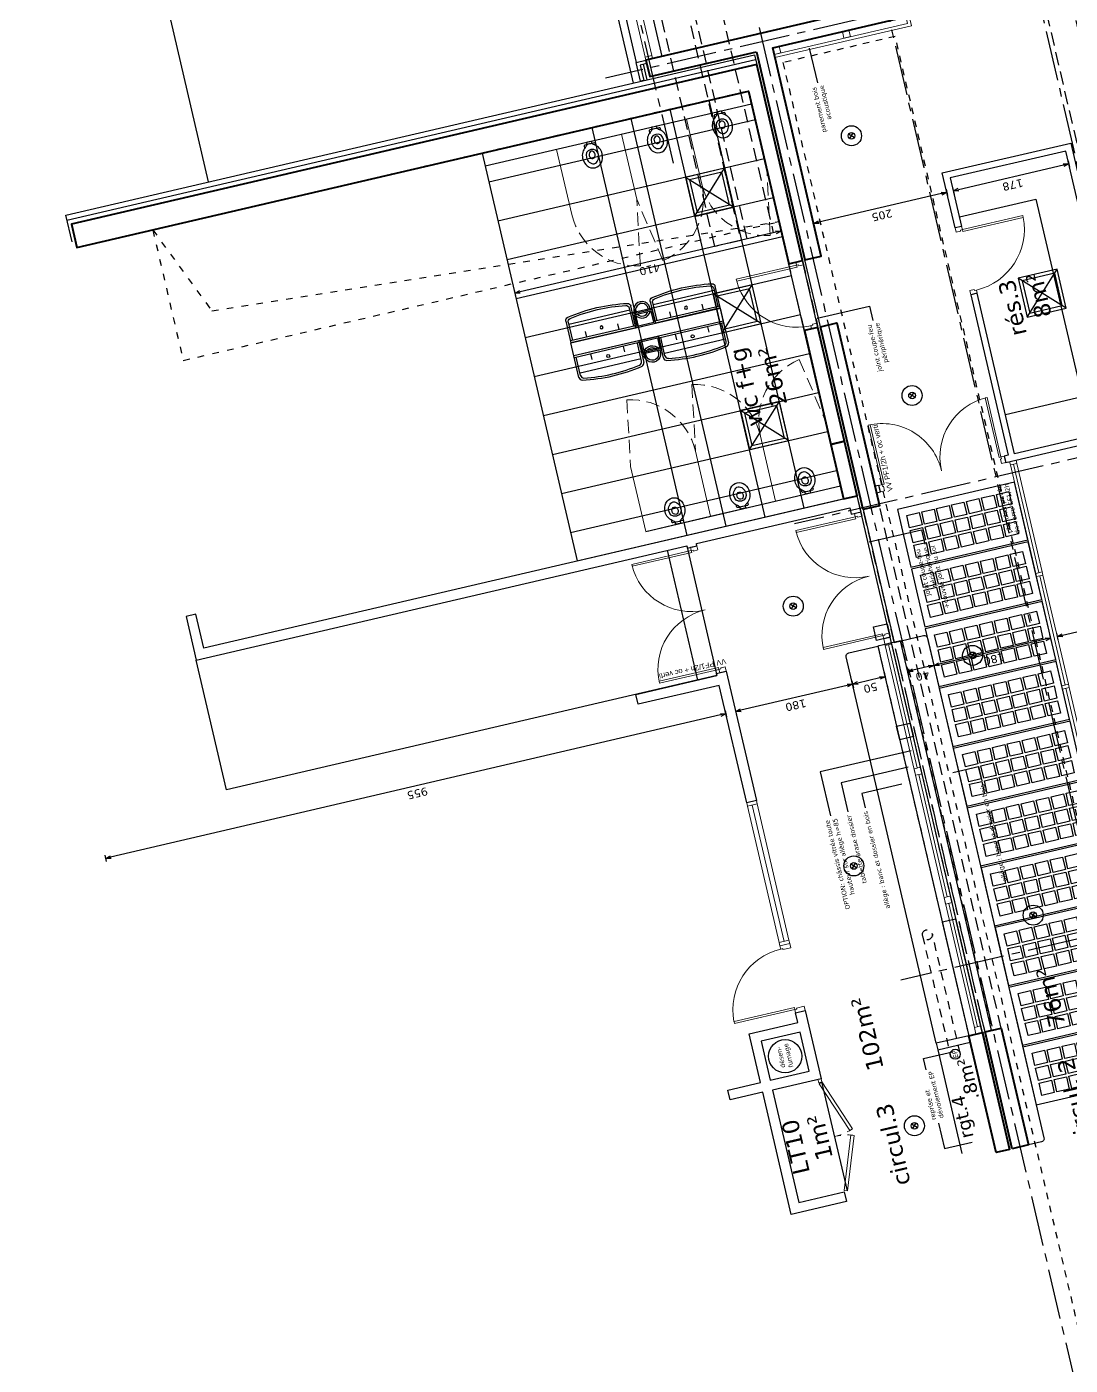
# Model space of a CAD drawing. Header units: metres. Extents: x -49 to 867749, y -579737 to 170817.
# Drawn here: x 867508.46 to 867524.1, y -408939.27 to -408919.2 of the extents above; entities that cross this region are included whole.
import ezdxf
from ezdxf.enums import TextEntityAlignment as Align

# ---------------------------------------------------------------- set-up
doc = ezdxf.new("R2010")
doc.units = ezdxf.units.M
doc.header["$MEASUREMENT"] = 0
doc.header["$PDMODE"] = 3
doc.header["$PDSIZE"] = 0.1
for name, pattern in [('01', [0.15, 0.1, -0.05]), ('02', [0.28, 0.2, -0.08]), ('AXES2', [1.125, 0.75, -0.125, 0.125, -0.125]), ('CACHE2', [0.1875, 0.125, -0.0625]), ('POINTILLE', [0.25, 0, -0.25])]:
    doc.linetypes.add(name, pattern=pattern)
for name, color, linetype in [('00-AXE-0.00', 14, 'AXES2'), ('01-CLOISON-0.25', 3, 'Continuous'), ('01-DOUBLAGE-0.0x', 6, 'Continuous'), ('01-ISOL-0.08', 43, 'ISOLATION'), ('01-SANITAIRE-0.15', 44, 'Continuous'), ('02-VU-CACHE-01-0.10', 133, '01'), ('02-VU-POINT-05-0.10', 133, 'POINTILLE'), ('06-COT-50&100-0.20', 2, 'Continuous'), ('06-TXT-DETAILS-DIVERS-02.20', 2, 'Continuous'), ('06-TXT-DIVERS-0.20', 70, 'Continuous'), ('06-TXT-ETIQUETTES SURFACES', 210, 'Continuous'), ('07-PLAFONDS-0.13', 5, 'Continuous'), ('08-VU-0.08', 56, 'Continuous'), ('08-VU-0.13', 44, 'Continuous'), ('08-VU-0.20', 32, 'Continuous'), ('10-DEMOL-GO-0.25', 1, 'Continuous')]:
    doc.layers.add(name, color=color, linetype=linetype)
doc.layers.add('01-BETON-0.40', color=4, linetype='Continuous', lineweight=40)
doc.layers.add('01-MEN-CP-0.15', color=2, linetype='Continuous', lineweight=18)
doc.styles.add('COT', font='verdana.ttf')
doc.styles.add('locaux 100', font='verdana.ttf', dxfattribs={"height": 0.22})
doc.styles.add('locaux 20', font='verdana.ttf', dxfattribs={"height": 0.07})
doc.styles.get("Standard").update_dxf_attribs({"font": 'arial.ttf'})
doc.linetypes.add('ISOLATION', pattern='A,0.0001,-0.1,[134,ltypeshp.shx,S=0.1,R=0,X=-0.1,Y=0],-0.2,[134,ltypeshp.shx,S=0.1,R=180,X=0.1,Y=0],-0.1', length=0.4001)
doc.dimstyles.new('COT50', dxfattribs={"dimtxt": 0.12, "dimasz": 0.08, "dimexe": 0.05, "dimexo": 0, "dimgap": 0.05, "dimtad": 1, "dimdec": 0, "dimlfac": 100, "dimzin": 0, "dimdsep": 46, "dimtxsty": 'COT', "dimblk": 'OPEN30', "dimcen": 0.04, "dimdle": 0.05, "dimclrd": 256, "dimclre": 256, "dimclrt": 6, "dimadec": 0, "dimazin": 0, "dimtm": 1e-09, "dimtfac": 1, "dimtdec": 0, "dimtmove": 1, "dimatfit": 0, "dimldrblk": 'OPEN30', "dimfxl": 0.05, "dimfxlon": 1, "dimtolj": 1, "dimtzin": 0, "dimlwd": -1, "dimlwe": -1, "dimarcsym": 0})

# ---------------------------------------------------------------- blocks, each defined once
blk = doc.blocks.new('ModulePlancherVerre')
at = {"layer": '08-VU-0.13'}
for points in [[(0.12, 1.685), (0.31, 1.685), (0.31, 1.495), (0.12, 1.495)], [(0.35, 1.685), (0.54, 1.685), (0.54, 1.495), (0.35, 1.495)], [(0.58, 1.685), (0.77, 1.685), (0.77, 1.495), (0.58, 1.495)], [(0.12, 1.455), (0.31, 1.455), (0.31, 1.265), (0.12, 1.265)], [(0.35, 1.455), (0.54, 1.455), (0.54, 1.265), (0.35, 1.265)], [(0.58, 1.455), (0.77, 1.455), (0.77, 1.265), (0.58, 1.265)], [(0.12, 1.225), (0.31, 1.225), (0.31, 1.035), (0.12, 1.035)], [(0.35, 1.225), (0.54, 1.225), (0.54, 1.035), (0.35, 1.035)], [(0.58, 1.225), (0.77, 1.225), (0.77, 1.035), (0.58, 1.035)], [(0.12, 0.995), (0.31, 0.995), (0.31, 0.805), (0.12, 0.805)], [(0.35, 0.995), (0.54, 0.995), (0.54, 0.805), (0.35, 0.805)], [(0.58, 0.995), (0.77, 0.995), (0.77, 0.805), (0.58, 0.805)], [(0.12, 0.765), (0.31, 0.765), (0.31, 0.575), (0.12, 0.575)], [(0.35, 0.765), (0.54, 0.765), (0.54, 0.575), (0.35, 0.575)], [(0.58, 0.765), (0.77, 0.765), (0.77, 0.575), (0.58, 0.575)], [(0.12, 0.535), (0.31, 0.535), (0.31, 0.345), (0.12, 0.345)], [(0.35, 0.535), (0.54, 0.535), (0.54, 0.345), (0.35, 0.345)], [(0.58, 0.535), (0.77, 0.535), (0.77, 0.345), (0.58, 0.345)], [(0.12, 0.305), (0.31, 0.305), (0.31, 0.115), (0.12, 0.115)], [(0.35, 0.305), (0.54, 0.305), (0.54, 0.115), (0.35, 0.115)], [(0.58, 0.305), (0.77, 0.305), (0.77, 0.115), (0.58, 0.115)]]:
    blk.add_lwpolyline(points, close=True, dxfattribs=at)
at = {"layer": '08-VU-0.20'}
blk.add_lwpolyline([(0, 0), (0.89, 0), (0.89, 1.8), (0, 1.8)], close=True, dxfattribs=at)
blk = doc.blocks.new('LuminaireSuspendu')
for p, q in [((-0.035, 0.035), (0.035, -0.035)), ((-0.035, -0.035), (0.035, 0.035))]:
    blk.add_line(p, q)
for radius in [0.15, 0.05]:
    blk.add_circle((0, 0), radius)
blk = doc.blocks.new('P90')
at = {"linetype": 'Continuous'}
for points in [[(-0.05, 0.929), (-0.05, 0), (-0.08, 0), (-0.08, 0.929)], [(-0.965, -0.03), (-0.965, -0.1), (-1.03, -0.1), (-1.03, 0), (-0.98, 0), (-0.98, -0.03)], [(0, 0), (0, -0.1), (-0.065, -0.1), (-0.065, -0.03), (-0.05, -0.03), (-0.05, 0)]]:
    blk.add_lwpolyline(points, close=True, dxfattribs=at)
blk.add_arc((-0.043, -0.006), 0.937, 92.2388, 179.6062, dxfattribs=at)
at = {"linetype": 'Continuous', "text_generation_flag": 6}
blk.add_attdef('TEXTE', text='', height=0.08, rotation=90, dxfattribs=at).set_placement((-0.188, 0.469), align=Align.CENTER)
blk = doc.blocks.new('LAVD')
for p, q in [((500, 0), (-500, 0)), ((-500, -334), (-500, 0)), ((500, -30), (-500, -30)), ((-470, -309), (-470, -30)), ((-250, -30), (-250, -116)), ((250, -30), (250, -116)), ((470, -309), (470, -30)), ((500, 0), (500, -334)), ((470, -275), (-470, -275))]:
    blk.add_line(p, q)
blk.add_circle((0, -120), 22.5)
for centre, radius, start, end in [((-450, -334), 50, 180, 259.6282), ((-420, -309), 50, 180, 260.3265), ((0, 2125), 2550, 259.6282, 280.3718), ((0, 2155), 2550, 260.3265, 279.6735), ((420, -309), 50, 279.6735, 0), ((450, -334), 50, 280.3718, 0)]:
    blk.add_arc(centre, radius, start, end)
blk = doc.blocks.new('b-poub-essui1')
for points in [[(0, -0.3), (0.21, -0.3), (0.21, 0), (0, 0)], [(0.02, -0.28), (0.19, -0.28), (0.19, -0.02), (0.02, -0.02)]]:
    blk.add_lwpolyline(points, close=True)
for radius, start, end in [(0.125, 76.1135, 283.8865), (0.095, 71.5915, 288.4085), (0.125, 293.5782, 66.4218), (0.095, 301.7569, 58.2431)]:
    blk.add_arc((-0.03, -0.15), radius, start, end)
blk = doc.blocks.new('_Open30')
at = {"color": 0, "linetype": 'ByBlock', "lineweight": -2}
for p, q in [((-1, 0.27), (0, 0)), ((0, 0), (-1, -0.27)), ((0, 0), (-1, 0))]:
    blk.add_line(p, q, dxfattribs=at)
blk = doc.blocks.new('*D455')
at = {"layer": '06-COT-50&100-0.20', "transparency": 16777216}
for p, q in [((867523.733, -408928.383), (867522.136, -408928.756)), ((867523.822, -408928.414), (867523.799, -408928.316)), ((867522.046, -408928.725), (867522.069, -408928.822))]:
    blk.add_line(p, q, dxfattribs=at)
at = {"layer": 'Defpoints', "color": 0, "transparency": 16777216}
for p in [(867521.986, -408928.467), (867522.058, -408928.774), (867523.88, -408928.662)]:
    blk.add_point(p, dxfattribs=at)
at = {"layer": '06-COT-50&100-0.20', "transparency": 16777216, "xscale": 0.08, "yscale": 0.08, "zscale": 0.08}
for p, rotation in [((867523.811, -408928.365), 13.12127038304243), ((867522.058, -408928.774), 193.1212703830424)]:
    blk.add_blockref('_Open30', p, dxfattribs=dict(at, rotation=rotation))
at = {"layer": '06-COT-50&100-0.20', "color": 6, "transparency": 16777216, "insert": (867522.96, -408928.679), "char_height": 0.12, "attachment_point": 5, "rotation": 193.1213, "style": 'COT'}
blk.add_mtext('\\A1;180', dxfattribs=at)
blk = doc.blocks.new('*D456')
at = {"layer": '06-COT-50&100-0.20', "transparency": 16777216}
for p, q in [((867520.761, -408929.075), (867519.164, -408929.447)), ((867520.828, -408929.008), (867520.851, -408929.106)), ((867519.075, -408929.417), (867519.098, -408929.514))]:
    blk.add_line(p, q, dxfattribs=at)
at = {"layer": 'Defpoints', "color": 0, "transparency": 16777216}
for p in [(867520.744, -408928.648), (867518.953, -408928.894), (867519.086, -408929.466)]:
    blk.add_point(p, dxfattribs=at)
at = {"layer": '06-COT-50&100-0.20', "transparency": 16777216, "xscale": 0.08, "yscale": 0.08, "zscale": 0.08}
for p, rotation in [((867520.839, -408929.057), 13.12127038304243), ((867519.086, -408929.466), 193.1212703830424)]:
    blk.add_blockref('_Open30', p, dxfattribs=dict(at, rotation=rotation))
at = {"layer": '06-COT-50&100-0.20', "color": 6, "transparency": 16777216, "insert": (867519.988, -408929.371), "char_height": 0.12, "attachment_point": 5, "rotation": 193.1213, "style": 'COT'}
blk.add_mtext('\\A1;180', dxfattribs=at)
blk = doc.blocks.new('*D457')
at = {"layer": '06-COT-50&100-0.20', "transparency": 16777216}
for p, q in [((867518.862, -408929.518), (867509.717, -408931.65)), ((867518.929, -408929.451), (867518.952, -408929.548)), ((867509.628, -408931.619), (867509.651, -408931.716))]:
    blk.add_line(p, q, dxfattribs=at)
at = {"layer": 'Defpoints', "color": 0, "transparency": 16777216}
for p in [(867518.841, -408929.075), (867509.54, -408931.243), (867509.64, -408931.668)]:
    blk.add_point(p, dxfattribs=at)
at = {"layer": '06-COT-50&100-0.20', "transparency": 16777216, "xscale": 0.08, "yscale": 0.08, "zscale": 0.08}
for p, rotation in [((867518.94, -408929.5), 13.12127038304243), ((867509.64, -408931.668), 193.1212703830424)]:
    blk.add_blockref('_Open30', p, dxfattribs=dict(at, rotation=rotation))
at = {"layer": '06-COT-50&100-0.20', "color": 6, "transparency": 16777216, "insert": (867514.315, -408930.693), "char_height": 0.12, "attachment_point": 5, "rotation": 193.1213, "style": 'COT'}
blk.add_mtext('\\A1;955', dxfattribs=at)
blk = doc.blocks.new('Eclairage-Pl-60x60')
for p, q in [((-0.3, 0.3), (0.3, -0.3)), ((-0.3, -0.3), (0.3, 0.3))]:
    blk.add_line(p, q)
for points in [[(-0.3, -0.3), (0.3, -0.3), (0.3, 0.3), (-0.3, 0.3)], [(-0.25, -0.25), (0.25, -0.25), (0.25, 0.25), (-0.25, 0.25)]]:
    blk.add_lwpolyline(points, close=True)
blk = doc.blocks.new('P180')
for points in [[(-1.85, 0.915), (-1.85, 0), (-1.88, 0), (-1.88, 0.915)], [(-0.08, 0.915), (-0.08, 0), (-0.05, 0), (-0.05, 0.915)], [(0, 0), (0, -0.1), (-0.065, -0.1), (-0.065, -0.03), (-0.05, -0.03), (-0.05, 0)]]:
    blk.add_lwpolyline(points, close=True)
at = {"linetype": 'Continuous'}
blk.add_lwpolyline([(-1.93, 0), (-1.93, -0.1), (-1.865, -0.1), (-1.865, -0.03), (-1.88, -0.03), (-1.88, 0)], close=True, dxfattribs=at)
for centre, start, end in [((-1.88, 0), 0, 90), ((-0.05, 0), 90, 180)]:
    blk.add_arc(centre, 0.915, start, end)
at = {"linetype": 'Continuous', "text_generation_flag": 6}
blk.add_attdef('TEXTE', (-0.188, 0.598), '', height=0.08, rotation=90, dxfattribs=at)
blk = doc.blocks.new('P90-15')
at = {"linetype": 'Continuous'}
for points in [[(-0.05, 0.929), (-0.05, 0), (-0.08, 0), (-0.08, 0.929)], [(-0.965, -0.03), (-0.965, -0.15), (-1.03, -0.15), (-1.03, 0), (-0.98, 0), (-0.98, -0.03)], [(0, 0), (0, -0.15), (-0.065, -0.15), (-0.065, -0.03), (-0.05, -0.03), (-0.05, 0)]]:
    blk.add_lwpolyline(points, close=True, dxfattribs=at)
blk.add_arc((-0.043, -0.006), 0.937, 92.2388, 179.6062, dxfattribs=at)
at = {"linetype": 'Continuous', "text_generation_flag": 6}
blk.add_attdef('TEXTE', text='', height=0.08, rotation=90, dxfattribs=at).set_placement((-0.188, 0.469), align=Align.CENTER)
blk = doc.blocks.new('*D461')
at = {"layer": '06-COT-50&100-0.20', "transparency": 16777216}
for p, q in [((867521.248, -408928.962), (867520.917, -408929.039)), ((867521.315, -408928.895), (867521.338, -408928.992)), ((867520.828, -408929.008), (867520.851, -408929.106))]:
    blk.add_line(p, q, dxfattribs=at)
at = {"layer": 'Defpoints', "color": 0, "transparency": 16777216}
for p in [(867521.22, -408928.486), (867520.744, -408928.648), (867520.839, -408929.057)]:
    blk.add_point(p, dxfattribs=at)
at = {"layer": '06-COT-50&100-0.20', "transparency": 16777216, "xscale": 0.08, "yscale": 0.08, "zscale": 0.08}
for p, rotation in [((867521.326, -408928.944), 13.12127038304243), ((867520.839, -408929.057), 193.1212703830424)]:
    blk.add_blockref('_Open30', p, dxfattribs=dict(at, rotation=rotation))
at = {"layer": '06-COT-50&100-0.20', "color": 6, "transparency": 16777216, "insert": (867521.108, -408929.11), "char_height": 0.12, "attachment_point": 5, "rotation": 193.1213, "style": 'COT'}
blk.add_mtext('\\A1;50', dxfattribs=at)
blk = doc.blocks.new('*D462')
at = {"layer": '06-COT-50&100-0.20', "transparency": 16777216}
for p, q in [((867522.046, -408928.725), (867522.068, -408928.823)), ((867521.656, -408928.816), (867521.679, -408928.914)), ((867521.979, -408928.792), (867521.745, -408928.847))]:
    blk.add_line(p, q, dxfattribs=at)
at = {"layer": 'Defpoints', "color": 0, "transparency": 16777216}
for p in [(867521.961, -408928.364), (867521.56, -408928.406), (867521.667, -408928.865)]:
    blk.add_point(p, dxfattribs=at)
at = {"layer": '06-COT-50&100-0.20', "transparency": 16777216, "xscale": 0.08, "yscale": 0.08, "zscale": 0.08}
for p, rotation in [((867522.057, -408928.774), 13.12127038304243), ((867521.667, -408928.865), 193.1212703830424)]:
    blk.add_blockref('_Open30', p, dxfattribs=dict(at, rotation=rotation))
at = {"layer": '06-COT-50&100-0.20', "color": 6, "transparency": 16777216, "insert": (867521.888, -408928.929), "char_height": 0.12, "attachment_point": 5, "rotation": 193.1213, "style": 'COT'}
blk.add_mtext('\\A1;40', dxfattribs=at)
blk = doc.blocks.new('*D463')
at = {"layer": '06-COT-50&100-0.20', "transparency": 16777216}
for p, q in [((867524.003, -408921.275), (867522.428, -408921.642)), ((867524.07, -408921.208), (867524.092, -408921.305)), ((867522.339, -408921.611), (867522.362, -408921.709))]:
    blk.add_line(p, q, dxfattribs=at)
at = {"layer": 'Defpoints', "color": 0, "transparency": 16777216}
for p in [(867524.036, -408921.063), (867522.305, -408921.466), (867522.35, -408921.66)]:
    blk.add_point(p, dxfattribs=at)
at = {"layer": '06-COT-50&100-0.20', "transparency": 16777216, "xscale": 0.08, "yscale": 0.08, "zscale": 0.08}
for p, rotation in [((867524.081, -408921.256), 13.12127038304243), ((867522.35, -408921.66), 193.1212703830424)]:
    blk.add_blockref('_Open30', p, dxfattribs=dict(at, rotation=rotation))
at = {"layer": '06-COT-50&100-0.20', "color": 6, "transparency": 16777216, "insert": (867523.241, -408921.568), "char_height": 0.12, "attachment_point": 5, "rotation": 193.1213, "style": 'COT'}
blk.add_mtext('\\A1;178', dxfattribs=at)
blk = doc.blocks.new('*D464')
at = {"layer": '06-COT-50&100-0.20', "transparency": 16777216}
for p, q in [((867522.175, -408921.701), (867520.334, -408922.13)), ((867522.242, -408921.634), (867522.264, -408921.731)), ((867520.267, -408922.197), (867520.244, -408922.099))]:
    blk.add_line(p, q, dxfattribs=at)
at = {"layer": 'Defpoints', "color": 0, "transparency": 16777216}
for p in [(867522.185, -408921.391), (867520.256, -408922.148), (867520.37, -408922.637)]:
    blk.add_point(p, dxfattribs=at)
at = {"layer": '06-COT-50&100-0.20', "transparency": 16777216, "xscale": 0.08, "yscale": 0.08, "zscale": 0.08}
for p, rotation in [((867522.253, -408921.683), 13.12127038304243), ((867520.256, -408922.148), 193.1212703830424)]:
    blk.add_blockref('_Open30', p, dxfattribs=dict(at, rotation=rotation))
at = {"layer": '06-COT-50&100-0.20', "color": 6, "transparency": 16777216, "insert": (867521.28, -408922.025), "char_height": 0.12, "attachment_point": 5, "rotation": 193.1213, "style": 'COT'}
blk.add_mtext('\\A1;205', dxfattribs=at)
blk = doc.blocks.new('*D465')
at = {"layer": '06-COT-50&100-0.20', "transparency": 16777216}
for p, q in [((867519.691, -408922.28), (867515.854, -408923.174)), ((867519.757, -408922.213), (867519.78, -408922.31)), ((867515.764, -408923.144), (867515.787, -408923.241))]:
    blk.add_line(p, q, dxfattribs=at)
at = {"layer": 'Defpoints', "color": 0, "transparency": 16777216}
for p in [(867519.325, -408920.357), (867515.332, -408921.288), (867515.776, -408923.192)]:
    blk.add_point(p, dxfattribs=at)
at = {"layer": '06-COT-50&100-0.20', "transparency": 16777216, "xscale": 0.08, "yscale": 0.08, "zscale": 0.08}
for p, rotation in [((867519.769, -408922.262), 13.12127038304243), ((867515.776, -408923.192), 193.1212703830424)]:
    blk.add_blockref('_Open30', p, dxfattribs=dict(at, rotation=rotation))
at = {"layer": '06-COT-50&100-0.20', "color": 6, "transparency": 16777216, "insert": (867517.798, -408922.837), "char_height": 0.12, "attachment_point": 5, "rotation": 193.1213, "style": 'COT'}
blk.add_mtext('\\A1;410', dxfattribs=at)
blk = doc.blocks.new('*D466')
at = {"layer": '06-COT-50&100-0.20', "transparency": 16777216}
for p, q in [((867533.86, -408925.971), (867533.882, -408926.068)), ((867533.793, -408926.038), (867523.986, -408928.324)), ((867523.897, -408928.293), (867523.919, -408928.39))]:
    blk.add_line(p, q, dxfattribs=at)
at = {"layer": 'Defpoints', "color": 0, "transparency": 16777216}
for p in [(867533.323, -408923.668), (867523.292, -408925.698), (867523.908, -408928.342)]:
    blk.add_point(p, dxfattribs=at)
at = {"layer": '06-COT-50&100-0.20', "transparency": 16777216, "xscale": 0.08, "yscale": 0.08, "zscale": 0.08}
for p, rotation in [((867533.871, -408926.019), 13.12127038304243), ((867523.908, -408928.342), 193.1212703830424)]:
    blk.add_blockref('_Open30', p, dxfattribs=dict(at, rotation=rotation))
at = {"layer": '06-COT-50&100-0.20', "color": 6, "transparency": 16777216, "insert": (867528.915, -408927.29), "char_height": 0.12, "attachment_point": 5, "rotation": 193.1213, "style": 'COT'}
blk.add_mtext('\\A1;1023', dxfattribs=at)
blk = doc.blocks.new('AID432')
for points, knots in [([(-0.031, 0.032), (-0.033, 0.032), (-0.035, 0.032), (-0.036, 0.033), (-0.036, 0.033), (-0.038, 0.034), (-0.04, 0.035), (-0.041, 0.036), (-0.041, 0.036), (-0.045, 0.042), (-0.051, 0.048), (-0.057, 0.053), (-0.057, 0.053), (-0.064, 0.059), (-0.071, 0.064), (-0.076, 0.067), (-0.076, 0.067), (-0.119, 0.098), (-0.15, 0.152), (-0.15, 0.217), (-0.15, 0.217), (-0.15, 0.316), (-0.088, 0.397), (0, 0.397), (0, 0.397), (0.088, 0.398), (0.15, 0.317), (0.15, 0.217), (0.15, 0.217), (0.15, 0.152), (0.119, 0.099), (0.076, 0.068), (0.076, 0.068), (0.071, 0.065), (0.064, 0.06), (0.057, 0.054), (0.057, 0.054), (0.051, 0.048), (0.045, 0.042), (0.041, 0.037), (0.041, 0.037), (0.04, 0.036), (0.038, 0.034), (0.036, 0.034), (0.036, 0.034), (0.035, 0.033), (0.033, 0.032), (0.031, 0.032), (0.031, 0.032), (0.031, 0.032), (-0.031, 0.032), (-0.031, 0.032)], [0, 0, 0, 0, 0.071429, 0.071429, 0.071429, 0.071439, 0.142857, 0.142857, 0.142857, 0.142867, 0.214286, 0.214286, 0.214286, 0.214296, 0.285714, 0.285714, 0.285714, 0.285724, 0.357143, 0.357143, 0.357143, 0.357153, 0.428571, 0.428571, 0.428571, 0.428581, 0.5, 0.5, 0.5, 0.50001, 0.571429, 0.571429, 0.571429, 0.571439, 0.642857, 0.642857, 0.642857, 0.642867, 0.714286, 0.714286, 0.714286, 0.714296, 0.785714, 0.785714, 0.785714, 0.785724, 0.857143, 0.857143, 0.857143, 0.857153, 1, 1, 1, 1]), ([(0, 0.117), (-0.07, 0.118), (-0.093, 0.164), (-0.093, 0.218), (-0.093, 0.218), (-0.094, 0.272), (-0.051, 0.333), (0, 0.336), (0, 0.336), (0.051, 0.334), (0.094, 0.272), (0.093, 0.219), (0.093, 0.219), (0.093, 0.165), (0.07, 0.119), (0, 0.117)], [0, 0, 0, 0, 0.2, 0.2, 0.2, 0.20001, 0.4, 0.4, 0.4, 0.40001, 0.6, 0.6, 0.6, 0.60001, 1, 1, 1, 1]), ([(0, 0.145), (-0.025, 0.145), (-0.047, 0.169), (-0.047, 0.2), (-0.047, 0.2), (-0.047, 0.231), (-0.025, 0.256), (0, 0.256), (0, 0.256), (0.025, 0.257), (0.047, 0.232), (0.047, 0.201), (0.047, 0.201), (0.047, 0.169), (0.025, 0.146), (0, 0.145)], [0, 0, 0, 0, 0.2, 0.2, 0.2, 0.20001, 0.4, 0.4, 0.4, 0.40001, 0.6, 0.6, 0.6, 0.60001, 1, 1, 1, 1]), ([(-0.086, 0.074), (-0.086, 0.074), (-0.086, 0.044), (-0.086, 0.044), (-0.086, 0.044), (-0.086, 0.037), (-0.08, 0.032), (-0.073, 0.032), (-0.073, 0.032), (-0.073, 0.032), (-0.033, 0.032), (-0.033, 0.032), (-0.033, 0.032), (-0.033, 0.032), (0.031, 0.032), (0.031, 0.032), (0.031, 0.032), (0.031, 0.032), (0.073, 0.032), (0.073, 0.032), (0.073, 0.032), (0.08, 0.032), (0.086, 0.038), (0.086, 0.045), (0.086, 0.045), (0.086, 0.045), (0.086, 0.075), (0.086, 0.075)], [0, 0, 0, 0, 0.125, 0.125, 0.125, 0.12501, 0.25, 0.25, 0.25, 0.25001, 0.375, 0.375, 0.375, 0.37501, 0.5, 0.5, 0.5, 0.50001, 0.625, 0.625, 0.625, 0.62501, 0.75, 0.75, 0.75, 0.75001, 1, 1, 1, 1]), ([(-0.039, 0.032), (-0.039, 0.032), (-0.039, 0.005), (-0.039, 0.005), (-0.039, 0.005), (-0.039, 0.001), (-0.038, 0), (-0.035, 0), (-0.035, 0), (-0.035, 0), (0.035, 0), (0.035, 0), (0.035, 0), (0.038, 0), (0.039, 0.001), (0.039, 0.005), (0.039, 0.005), (0.039, 0.005), (0.039, 0.032), (0.039, 0.032)], [0, 0, 0, 0, 0.166667, 0.166667, 0.166667, 0.166677, 0.333333, 0.333333, 0.333333, 0.333343, 0.5, 0.5, 0.5, 0.50001, 0.666667, 0.666667, 0.666667, 0.666677, 1, 1, 1, 1])]:
    blk.add_open_spline(points, degree=3, knots=knots)

msp = doc.modelspace()

# ---------------------------------------------------------------- linework, layer by layer
at = {"layer": '00-AXE-0.00'}
for p, q in [((867534.898, -408967.111), (867520.854, -408906.859)), ((867532.639, -408967.33), (867518.594, -408907.078)), ((867527.785, -408955.001), (867516.717, -408907.52)), ((867518.153, -408921.246), (867515.045, -408907.91)), ((867533.035, -408916.265), (867517.137, -408919.97)), ((867534.653, -408923.229), (867519.971, -408926.652)), ((867536.252, -408930.07), (867521.565, -408933.493))]:
    msp.add_line(p, q, dxfattribs=at)
at = {"layer": '01-BETON-0.40'}
for points in [[(867519.398, -408919.572), (867520.126, -408922.694), (867520.37, -408922.637), (867519.642, -408919.515), (867521.639, -408919.049), (867521.582, -408918.806), (867517.742, -408919.701), (867517.799, -408919.944)], [(867520.321, -408923.706), (867520.117, -408923.754), (867520.514, -408925.46), (867520.719, -408925.412)], [(867520.999, -408926.438), (867520.36, -408923.697), (867520.603, -408923.64), (867521.242, -408926.381)], [(867520.514, -408925.46), (867520.705, -408926.278), (867520.91, -408926.231), (867520.719, -408925.412)], [(867522.99, -408936.08), (867522.581, -408934.327), (867522.786, -408934.279), (867523.194, -408936.032)], [(867523.233, -408936.023), (867522.825, -408934.27), (867523.068, -408934.213), (867523.477, -408935.966)]]:
    msp.add_lwpolyline(points, close=True, dxfattribs=at)
msp.add_lwpolyline([(867519.402, -408919.764), (867509.128, -408922.159), (867509.209, -408922.51), (867519.279, -408920.162), (867519.883, -408922.751), (867520.087, -408922.703), (867519.402, -408919.764)], dxfattribs=at)
at = {"layer": '01-CLOISON-0.25'}
for points in [[(867522.377, -408922.215), (867522.185, -408921.391), (867524.111, -408920.943), (867525.131, -408925.32), (867525.034, -408925.343), (867524.036, -408921.063), (867522.305, -408921.466), (867522.474, -408922.192)], [(867525, -408925.197), (867523.269, -408925.6), (867522.708, -408923.195), (867522.611, -408923.218), (867523.172, -408925.623), (867523.113, -408925.637), (867523.135, -408925.734), (867525.022, -408925.294)], [(867521.256, -408926.172), (867521.233, -408926.075), (867521.174, -408926.089), (867521.197, -408926.186)], [(867518.507, -408926.981), (867518.499, -408926.947), (867520.798, -408926.411), (867520.82, -408926.508), (867520.966, -408926.474), (867520.91, -408926.231), (867511.112, -408928.515), (867510.994, -408928.008), (867510.848, -408928.042), (867511, -408928.695), (867518.353, -408926.981), (867518.361, -408927.015)], [(867518.799, -408928.894), (867518.945, -408928.86), (867519.398, -408930.803), (867519.252, -408930.837), (867518.841, -408929.075), (867517.624, -408929.358), (867517.59, -408929.212), (867518.807, -408928.928)], [(867519.639, -408935.142), (867520.032, -408936.827), (867520.714, -408936.668), (867520.748, -408936.814), (867519.92, -408937.007), (867519.493, -408935.176), (867519.006, -408935.289), (867518.972, -408935.143), (867519.459, -408935.03), (867519.289, -408934.299), (867520.019, -408934.129), (867519.985, -408933.983), (867520.131, -408933.949), (867520.37, -408934.972)], [(867520.053, -408934.275), (867519.469, -408934.411), (867519.605, -408934.996), (867520.19, -408934.859)], [(867522.604, -408934.424), (867522.581, -408934.327), (867522.094, -408934.44), (867522.117, -408934.538)]]:
    msp.add_lwpolyline(points, close=True, dxfattribs=at)
at = {"layer": '01-DOUBLAGE-0.0x'}
msp.add_lwpolyline([(867509.138, -408922.424), (867509.045, -408922.024), (867519.368, -408919.618), (867519.402, -408919.764)], dxfattribs=at)
msp.add_lwpolyline([(867517.661, -408920.016), (867517.596, -408919.735), (867517.742, -408919.701), (867517.753, -408919.75), (867517.656, -408919.772), (867517.71, -408920.005)], close=True, dxfattribs=at)
at = {"layer": '01-ISOL-0.08', "ltscale": 0.15}
msp.add_line((867509.062, -408922.097), (867519.385, -408919.691), dxfattribs=at)
at = {"layer": '01-ISOL-0.08', "ltscale": 0.1}
msp.add_line((867517.759, -408919.993), (867517.704, -408919.761), dxfattribs=at)
at = {"layer": '01-MEN-CP-0.15'}
for p, q in [((867523.633, -408927.384), (867523.254, -408925.758)), ((867524.026, -408929.069), (867523.645, -408927.433)), ((867521.81, -408930.313), (867521.378, -408928.463)), ((867524.417, -408930.744), (867524.037, -408929.118)), ((867522.26, -408932.245), (867521.832, -408930.41)), ((867519.813, -408932.914), (867519.336, -408930.869)), ((867522.714, -408934.193), (867522.283, -408932.343))]:
    msp.add_line(p, q, dxfattribs=at)
for points in [[(867517.095, -408916.925), (867517.731, -408919.652), (867517.828, -408919.63), (867517.192, -408916.903)], [(867521.605, -408918.903), (867521.654, -408918.892), (867521.722, -408919.184), (867519.676, -408919.661), (867519.665, -408919.612), (867521.662, -408919.147)], [(867520.688, -408919.271), (867520.71, -408919.368), (867520.808, -408919.346), (867520.785, -408919.248)], [(867519.642, -408919.515), (867519.665, -408919.612), (867519.762, -408919.59), (867519.739, -408919.492)], [(867517.731, -408919.652), (867517.742, -408919.701), (867517.839, -408919.678), (867517.828, -408919.63)], [(867523.303, -408925.746), (867523.292, -408925.698), (867523.194, -408925.72), (867523.206, -408925.769)], [(867523.303, -408925.746), (867523.682, -408927.373), (867523.585, -408927.395), (867523.206, -408925.769)], [(867523.693, -408927.421), (867523.682, -408927.373), (867523.585, -408927.395), (867523.596, -408927.444)], [(867523.693, -408927.421), (867524.075, -408929.058), (867523.977, -408929.08), (867523.596, -408927.444)], [(867521.427, -408928.451), (867521.404, -408928.354), (867521.307, -408928.377), (867521.33, -408928.474)], [(867522.763, -408934.182), (867521.427, -408928.451), (867521.33, -408928.474), (867522.666, -408934.205)], [(867524.086, -408929.106), (867524.075, -408929.058), (867523.977, -408929.08), (867523.989, -408929.129)], [(867524.086, -408929.106), (867524.465, -408930.733), (867524.368, -408930.755), (867523.989, -408929.129)], [(867521.881, -408930.399), (867521.858, -408930.302), (867521.761, -408930.324), (867521.784, -408930.422)], [(867519.409, -408930.852), (867519.398, -408930.803), (867519.252, -408930.837), (867519.263, -408930.886)], [(867519.409, -408930.852), (867519.886, -408932.897), (867519.74, -408932.931), (867519.263, -408930.886)], [(867522.332, -408932.331), (867522.309, -408932.234), (867522.212, -408932.257), (867522.234, -408932.354)], [(867519.886, -408932.897), (867519.898, -408932.946), (867519.751, -408932.98), (867519.74, -408932.931)], [(867522.666, -408934.205), (867522.688, -408934.302), (867522.786, -408934.279), (867522.763, -408934.182)], [(867520.321, -408934.983), (867520.37, -408934.972), (867520.381, -408935.02), (867520.332, -408935.032)]]:
    msp.add_lwpolyline(points, close=True, dxfattribs=at)
for points in [[(867518.578, -408921.558), (867518.578, -408921.558), (867518.351, -408920.584), (867519.325, -408920.357), (867519.552, -408921.331)], [(867517.604, -408921.785), (867517.604, -408921.785), (867517.377, -408920.811), (867518.351, -408920.584), (867518.578, -408921.558)], [(867516.63, -408922.012), (867516.63, -408922.012), (867516.403, -408921.038), (867517.377, -408920.811), (867517.604, -408921.785)], [(867519.459, -408925.337), (867519.459, -408925.337), (867519.686, -408926.311), (867520.66, -408926.084), (867520.433, -408925.11)], [(867518.485, -408925.564), (867518.485, -408925.564), (867518.712, -408926.538), (867519.686, -408926.311), (867519.459, -408925.337)], [(867517.511, -408925.791), (867517.511, -408925.791), (867517.738, -408926.765), (867518.712, -408926.538), (867518.485, -408925.564)]]:
    msp.add_lwpolyline(points, dxfattribs=at)
at = {"layer": '01-MEN-CP-0.15', "linetype": '02'}
for points in [[(867518.578, -408921.558, 0.36397), (867519.606, -408922.33), (867519.552, -408921.331)], [(867518.578, -408921.558, -0.36397), (867517.997, -408922.705), (867517.604, -408921.785)], [(867516.63, -408922.012, 0.36397), (867517.658, -408922.784), (867517.604, -408921.785)], [(867519.459, -408925.337, -0.36397), (867520.04, -408924.19), (867520.433, -408925.11)], [(867519.459, -408925.337, 0.36397), (867518.43, -408924.565), (867518.485, -408925.564)], [(867518.485, -408925.564, 0.36397), (867517.456, -408924.792), (867517.511, -408925.791)]]:
    msp.add_lwpolyline(points, format="xyb", dxfattribs=at)
at = {"layer": '01-MEN-CP-0.15', "ltscale": 0.5}
for points in [[(867520.84, -408935.724), (867520.381, -408935.02), (867520.339, -408935.048), (867520.798, -408935.751)], [(867520.863, -408935.822), (867520.762, -408936.656), (867520.713, -408936.65), (867520.813, -408935.816)]]:
    msp.add_lwpolyline(points, close=True, dxfattribs=at)
at = {"layer": '01-MEN-CP-0.15', "linetype": '01', "ltscale": 0.5}
for centre, start, end in [((867520.381, -408935.02), 283.1213, 303.1213), ((867520.762, -408936.656), 83.1213, 103.1213)]:
    msp.add_arc(centre, 0.84, start, end, dxfattribs=at)
at = {"layer": '01-SANITAIRE-0.15', "linetype": 'CACHE2'}
for p, q in [((867522.452, -408934.588), (867522.035, -408932.797)), ((867521.888, -408932.831), (867522.306, -408934.622))]:
    msp.add_line(p, q, dxfattribs=at)
at = {"layer": '01-SANITAIRE-0.15', "linetype": '02'}
msp.add_lwpolyline([(867538.595, -408959.063), (867536.693, -408950.904), (867534.533, -408949.41), (867526.679, -408915.717), (867526.14, -408915.382), (867518.408, -408917.184), (867518.073, -408917.723), (867519.164, -408922.403), (867518.774, -408922.493), (867517.646, -408917.652), (867518.156, -408916.832), (867526.211, -408914.955), (867527.031, -408915.465), (867534.887, -408949.168), (867537.048, -408950.662), (867539.102, -408959.474), (867538.21, -408960.909), (867533.014, -408962.12), (867532.923, -408961.731), (867537.957, -408960.557), (867538.675, -408959.404)], dxfattribs=at)
msp.add_lwpolyline([(867538.034, -408959.298), (867536.162, -408951.265), (867530.335, -408947.237), (867523.291, -408917.02), (867522.753, -408916.685), (867519.008, -408917.558), (867518.673, -408918.096), (867519.651, -408922.289), (867519.261, -408922.38), (867518.246, -408918.026), (867518.756, -408917.206), (867522.823, -408916.258), (867523.643, -408916.768), (867530.689, -408946.996), (867536.516, -408951.024), (867538.461, -408959.368), (867537.831, -408960.381), (867532.878, -408961.536), (867532.787, -408961.146), (867537.579, -408960.029)], close=True, dxfattribs=at)
at = {"layer": '01-SANITAIRE-0.15'}
msp.add_lwpolyline([(867516.662, -408924.133), (867516.617, -408923.938), (867518.857, -408923.416), (867518.902, -408923.611)], close=True, dxfattribs=at)
at = {"layer": '01-SANITAIRE-0.15', "linetype": 'CACHE2'}
msp.add_circle((867521.961, -408932.814), 0.075, dxfattribs=at)
at = {"layer": '01-SANITAIRE-0.15'}
for centre, radius in [((867519.829, -408934.635), 0.25), ((867522.379, -408934.605), 0.075)]:
    msp.add_circle(centre, radius, dxfattribs=at)
at = {"layer": '02-VU-CACHE-01-0.10', "linetype": '02'}
for p, q in [((867520.117, -408923.754), (867519.883, -408922.751)), ((867520.087, -408922.703), (867520.321, -408923.706)), ((867522.825, -408934.27), (867520.999, -408926.438)), ((867523.068, -408934.213), (867521.242, -408926.381))]:
    msp.add_line(p, q, dxfattribs=at)
at = {"layer": '02-VU-CACHE-01-0.10'}
msp.add_lwpolyline([(867529.333, -408953.038), (867521.479, -408919.343), (867519.796, -408919.736), (867527.65, -408953.431)], close=True, dxfattribs=at)
at = {"layer": '02-VU-POINT-05-0.10', "ltscale": 0.25}
msp.add_lwpolyline([(867522.786, -408934.279), (867521.424, -408928.438), (867521.22, -408928.486), (867522.581, -408934.327)], dxfattribs=at)
msp.add_lwpolyline([(867521.56, -408928.406), (867522.922, -408934.247), (867522.825, -408934.27), (867521.463, -408928.429)], close=True, dxfattribs=at)
at = {"layer": '06-TXT-DETAILS-DIVERS-02.20'}
for points in [[(867520.191, -408919.519), (867520.312, -408920.041)], [(867520.309, -408923.57), (867521.092, -408923.388), (867521.142, -408923.602)], [(867521.09, -408926.923), (867521.874, -408926.74), (867521.924, -408926.955)], [(867521.716, -408930.054), (867520.356, -408930.371), (867520.51, -408931.033)], [(867521.675, -408930.299), (867520.667, -408930.534), (867520.769, -408930.973)], [(867522.342, -408930.38), (867522.726, -408930.29), (867522.776, -408930.505)], [(867521.578, -408930.558), (867520.978, -408930.698), (867521.028, -408930.912)], [(867521.944, -408934.84), (867521.904, -408934.67), (867522.339, -408934.568)], [(867522.13, -408935.64), (867522.219, -408936.021), (867522.633, -408935.925)]]:
    msp.add_lwpolyline(points, dxfattribs=at)
at = {"layer": '06-TXT-DETAILS-DIVERS-02.20', "linetype": 'POINTILLE', "ltscale": 0.5}
msp.add_lwpolyline([(867519.736, -408922.12), (867519.279, -408920.162), (867510.349, -408922.244), (867510.805, -408924.202)], close=True, dxfattribs=at)
msp.add_lwpolyline([(867510.349, -408922.244), (867511.235, -408923.46), (867519.736, -408922.12)], dxfattribs=at)
at = {"layer": '07-PLAFONDS-0.13'}
for p, q in [((867520.114, -408926.416), (867518.688, -408920.3)), ((867519.53, -408926.552), (867518.104, -408920.436)), ((867515.386, -408921.522), (867519.385, -408920.59)), ((867518.361, -408926.825), (867516.935, -408920.709)), ((867518.945, -408926.689), (867517.52, -408920.573)), ((867515.523, -408922.106), (867519.52, -408921.174)), ((867515.659, -408922.69), (867519.655, -408921.759)), ((867515.795, -408923.275), (867519.79, -408922.343)), ((867515.931, -408923.859), (867519.925, -408922.928)), ((867516.067, -408924.443), (867520.06, -408923.513)), ((867516.204, -408925.028), (867520.195, -408924.097)), ((867516.34, -408925.612), (867520.329, -408924.682)), ((867516.476, -408926.196), (867520.464, -408925.267)), ((867516.612, -408926.781), (867520.599, -408925.851)), ((867518.061, -408927.049), (867518.515, -408928.997))]:
    msp.add_line(p, q, dxfattribs=at)
for points in [[(867516.712, -408927.209), (867520.705, -408926.278), (867519.279, -408920.162), (867515.286, -408921.093)], [(867511.454, -408930.642), (867511, -408928.695), (867518.353, -408926.981), (867518.807, -408928.928)]]:
    msp.add_lwpolyline(points, close=True, dxfattribs=at)
at = {"layer": '08-VU-0.08'}
for p, q in [((867520.321, -408923.706), (867520.087, -408922.703)), ((867520.36, -408923.697), (867520.126, -408922.694)), ((867522.786, -408934.279), (867520.91, -408926.231)), ((867520.999, -408926.438), (867521.463, -408928.429)), ((867520.762, -408936.656), (867520.381, -408935.02))]:
    msp.add_line(p, q, dxfattribs=at)
at = {"layer": '08-VU-0.13'}
for p, q in [((867517.985, -408919.644), (867515.511, -408909.029)), ((867515.121, -408909.12), (867517.596, -408919.735)), ((867522.117, -408934.538), (867522.48, -408936.096)), ((867522.742, -408935.169), (867522.742, -408935.169))]:
    msp.add_line(p, q, dxfattribs=at)
for points in [[(867519.325, -408920.357), (867515.332, -408921.288)], [(867522.441, -408922.05), (867523.588, -408921.783), (867524.279, -408924.749), (867523.133, -408925.016)], [(867517.738, -408926.765), (867520.66, -408926.084)], [(867522.742, -408935.169), (867522.742, -408935.169)]]:
    msp.add_lwpolyline(points, dxfattribs=at)
for points in [[(867521.463, -408928.429), (867521.901, -408928.327, -0.414214), (867521.961, -408928.364), (867523.709, -408935.861, -0.414214), (867523.671, -408935.921), (867523.477, -408935.966)], [(867522.094, -408934.44), (867520.744, -408928.648, -0.414214), (867520.781, -408928.588), (867521.22, -408928.486)]]:
    msp.add_lwpolyline(points, format="xyb", dxfattribs=at)
msp.add_lwpolyline([(867522.922, -408934.247), (867521.56, -408928.406), (867521.22, -408928.486), (867522.581, -408934.327)], close=True, dxfattribs=at)
at = {"layer": '08-VU-0.20'}
msp.add_lwpolyline([(867511.186, -408921.525), (867508.46, -408909.804), (867514.783, -408908.164), (867517.551, -408920.042)], dxfattribs=at)
at = {"layer": '10-DEMOL-GO-0.25'}
for points in [[(867521.2, -408928.401), (867521.152, -408928.196), (867521.357, -408928.149), (867521.404, -408928.353)], [(867521.547, -408929.891), (867521.499, -408929.686), (867521.704, -408929.639), (867521.752, -408929.843)], [(867523.194, -408936.032), (867522.389, -408932.58), (867522.185, -408932.627), (867522.99, -408936.08)]]:
    msp.add_lwpolyline(points, close=True, dxfattribs=at)

# ---------------------------------------------------------------- block references
at = {"rotation": 103.121270379485}
for p in [(867523.468, -408926.893), (867523.676, -408927.789), (867523.885, -408928.685), (867524.094, -408929.581), (867524.303, -408930.477), (867524.512, -408931.373), (867524.721, -408932.269), (867524.93, -408933.165), (867525.138, -408934.061), (867525.347, -408934.957)]:
    msp.add_blockref('ModulePlancherVerre', p, dxfattribs=at)
at = {"layer": '01-MEN-CP-0.15', "xscale": -1}
for name, p, rotation in [('P90', (867522.474, -408922.192), 283.1212703863595), ('P180', (867521.307, -408928.377), 103.1212703729891), ('P90-15', (867519.985, -408933.983), 103.1212703729891)]:
    msp.add_blockref(name, p, dxfattribs=dict(at, rotation=rotation))
at = {"layer": '01-MEN-CP-0.15', "rotation": 103.1212703863595}
msp.add_blockref('P90', (867519.99, -408922.726), dxfattribs=at)
at = {"layer": '01-MEN-CP-0.15'}
ref = msp.add_blockref('P180', (867521.233, -408926.075), dxfattribs=dict(at, xscale=-1, rotation=13.12127034024046))
ref.add_attrib('TEXTE', 'VV PF1/2h + oc verti', (867521.446, -408926.157), dxfattribs={"layer": '0', "linetype": 'Continuous', "height": 0.08, "rotation": 283.1213, "text_generation_flag": 6})
ref = msp.add_blockref('P180', (867518.848, -408928.883), dxfattribs=dict(at, xscale=-1, rotation=103.12127035924))
ref.add_attrib('TEXTE', 'VV PF1/2h + oc verti', (867518.933, -408928.67), dxfattribs={"layer": '0', "linetype": 'Continuous', "height": 0.08, "rotation": 13.1213, "text_generation_flag": 6})
at = {"layer": '01-SANITAIRE-0.15', "rotation": 193.1212703791064}
for p in [(867518.838, -408920.471), (867517.864, -408920.698), (867516.89, -408920.925)]:
    msp.add_blockref('AID432', p, dxfattribs=at)
at = {"layer": '01-SANITAIRE-0.15', "yscale": 0.001000000057501432}
for p, xscale, zscale, rotation in [((867518.37, -408923.529), -0.001000000057501432, 0.0009999999999999976, 193.1212699883696), ((867517.104, -408923.824), -0.001000000057501432, 0.0009999999999999976, 193.1212699883696), ((867518.415, -408923.724), 0.001000000057501432, 0.001000000057501432, 13.12126998836956), ((867517.149, -408924.019), 0.001000000057501432, 0.001000000057501432, 13.12126998836956)]:
    msp.add_blockref('LAVD', p, dxfattribs=dict(at, xscale=xscale, zscale=zscale, rotation=rotation))
at = {"layer": '01-SANITAIRE-0.15', "extrusion": (0, 0, -1), "xscale": -1, "zscale": -1, "rotation": 76.87872957239342}
msp.add_blockref('b-poub-essui1', (-867517.835, -408923.438), dxfattribs=at)
at = {"layer": '01-SANITAIRE-0.15', "extrusion": (0, 0, -1), "zscale": -0.9999999999999996, "rotation": 76.87872967513253}
msp.add_blockref('b-poub-essui1', (-867517.976, -408924.042), dxfattribs=at)
at = {"layer": '01-SANITAIRE-0.15', "xscale": -1, "rotation": 13.12127038711664}
for p in [(867520.173, -408926.197), (867519.199, -408926.424), (867518.225, -408926.651)]:
    msp.add_blockref('AID432', p, dxfattribs=at)
at = {"layer": '07-PLAFONDS-0.13', "rotation": 103.121270379485}
for name, p in [('LuminaireSuspendu', (867520.823, -408920.833)), ('Eclairage-Pl-60x60', (867518.695, -408921.681)), ('Eclairage-Pl-60x60', (867523.683, -408923.193)), ('Eclairage-Pl-60x60', (867519.109, -408923.426)), ('LuminaireSuspendu', (867521.731, -408924.728)), ('Eclairage-Pl-60x60', (867519.518, -408925.179)), ('LuminaireSuspendu', (867519.95, -408927.887)), ('LuminaireSuspendu', (867522.639, -408928.624)), ('LuminaireSuspendu', (867520.858, -408931.782)), ('LuminaireSuspendu', (867523.547, -408932.52)), ('LuminaireSuspendu', (867521.767, -408935.678))]:
    msp.add_blockref(name, p, dxfattribs=at)

# ---------------------------------------------------------------- texts
at = {"layer": '01-SANITAIRE-0.15', "char_height": 0.07, "attachment_point": 5, "rotation": 103.1213, "style": 'locaux 20'}
for s, insert, width in [('désen-\\Pfumage', (867519.829, -408934.635), 0.74382), ('EP', (867522.379, -408934.605), 0.15887)]:
    msp.add_mtext(s, dxfattribs=dict(at, insert=insert, width=width))
at = {"layer": '06-TXT-DETAILS-DIVERS-02.20', "char_height": 0.07, "rotation": 103.1213, "style": 'locaux 20'}
for s, insert, width, attachment_point in [('parement bois\\Pacoustique', (867520.324, -408920.089), 0.94096, 6), ('joint coupe-feu\\Ppériphérique', (867521.154, -408923.651), 0.94096, 6), ('plancher pavés\\Pde verre CF1/2h', (867523.089, -408926.062), 1.71911, 6), ('joint coupe-feu\\Ppériphérique\\P+couvre joint au sol', (867521.935, -408927.003), 1.08135, 6), ('allège : banc et dossier en bois', (867522.787, -408930.553), 1.71911, 6), ('allège : banc et dossier en bois', (867521.039, -408930.961), 1.71911, 6), ('OPTION: châssis vitrée toute hauteur sur allège h=85', (867520.524, -408931.081), 1.71911, 6), ('tablette arase dossier', (867520.78, -408931.021), 1.71911, 6), ('reprise et\\Pdévoiement EP', (867522.116, -408935.578), 1.15877, 4)]:
    msp.add_mtext(s, dxfattribs=dict(at, insert=insert, width=width, attachment_point=attachment_point))
at = {"layer": '06-TXT-DIVERS-0.20', "width": 2.37148, "attachment_point": 5, "rotation": 103.1213, "style": 'locaux 100'}
for s, insert, char_height in [('rés.3', (867523.237, -408923.413), 0.25), ('wc f+g', (867519.278, -408924.594), 0.25), ('circul. 2', (867524.178, -408935.324), 0.25), ('circul.3', (867521.449, -408935.96), 0.25), ('rgt.4', (867522.512, -408935.539), 0.2), ('LT10', (867519.987, -408935.996), 0.25)]:
    msp.add_mtext(s, dxfattribs=dict(at, insert=insert, char_height=char_height))
at = {"layer": '06-TXT-ETIQUETTES SURFACES', "attachment_point": 5, "rotation": 103.1213, "style": 'locaux 100'}
for s, insert, char_height in [('8m²', (867523.63, -408923.222), 0.25), ('26m²', (867519.64, -408924.438), 0.25), ('76m²', (867523.811, -408933.749), 0.25), ('102m²', (867521.061, -408934.297), 0.25), ('.8m²', (867522.571, -408934.975), 0.2), ('1m²', (867520.347, -408935.851), 0.25)]:
    msp.add_mtext(s, dxfattribs=dict(at, insert=insert, char_height=char_height))

# ---------------------------------------------------------------- dimensions: what is measured, and where the dimension line sits
at = {"layer": '06-COT-50&100-0.20'}
for base, p1, p2, picture, middle in [((867515.776, -408923.192), (867519.325, -408920.357), (867515.332, -408921.288), '*D465', (867517.798, -408922.837)), ((867522.35, -408921.66), (867524.036, -408921.063), (867522.305, -408921.466), '*D463', (867523.241, -408921.568)), ((867520.256, -408922.148), (867522.185, -408921.391), (867520.37, -408922.637), '*D464', (867521.28, -408922.025)), ((867523.908, -408928.342), (867533.323, -408923.668), (867523.292, -408925.698), '*D466', (867528.915, -408927.29)), ((867521.667, -408928.865), (867521.961, -408928.364), (867521.56, -408928.406), '*D462', (867521.888, -408928.929)), ((867522.058, -408928.774), (867523.88, -408928.662), (867521.986, -408928.467), '*D455', (867522.96, -408928.679)), ((867520.839, -408929.057), (867521.22, -408928.486), (867520.744, -408928.648), '*D461', (867521.108, -408929.11)), ((867519.086, -408929.466), (867520.744, -408928.648), (867518.953, -408928.894), '*D456', (867519.988, -408929.371)), ((867509.64, -408931.668), (867518.841, -408929.075), (867509.54, -408931.243), '*D457', (867514.315, -408930.693))]:
    dim = msp.add_linear_dim(base=base, p1=p1, p2=p2, angle=193.1213, dimstyle='COT50', dxfattribs=at)
    dim.commit()
    dim.dimension.update_dxf_attribs({"geometry": picture, "text_midpoint": middle})

doc.saveas('drawing.dxf')
